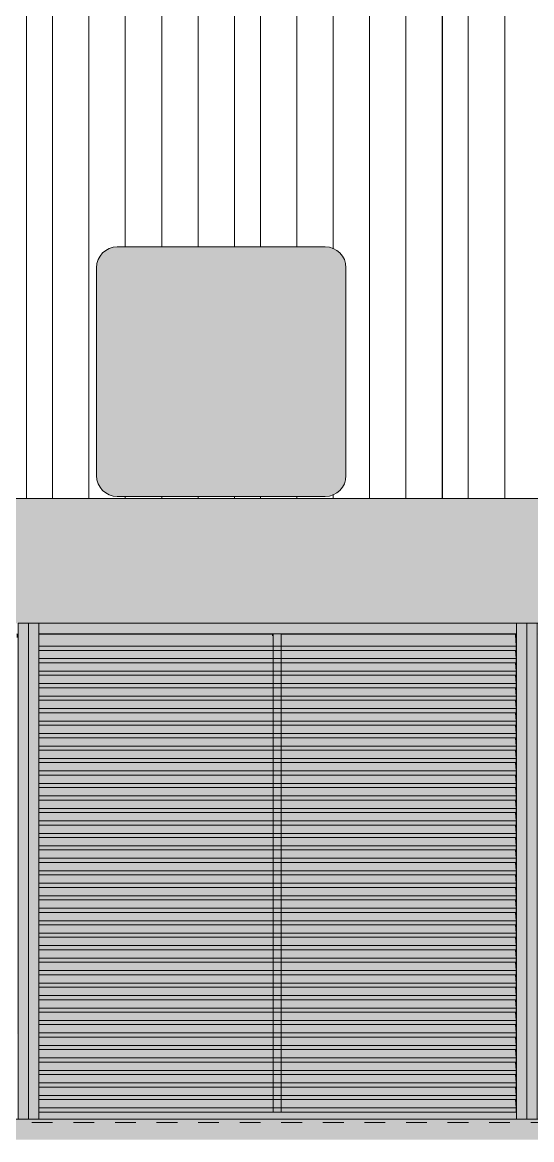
# Model space of a CAD drawing. Header units: metres. Extents: x 902 to 1205, y -4 to 36.
# Drawn here: x 1109.42 to 1111.87, y 5.16 to 10.53 of the extents above; entities that cross this region are included whole.
import ezdxf

# ---------------------------------------------------------------- set-up
doc = ezdxf.new("R2010")
doc.units = ezdxf.units.M
doc.linetypes.add('AEC_Center', pattern=[0.024, 0.012, -0.004, 0.004, -0.004])
for name, color, linetype, lineweight in [('A-DOOR', 31, 'Continuous', 5), ('A-FLOR', 192, 'Continuous', 5), ('A-FLOR-LEVL', 51, 'Continuous', 5), ('A-GENM', 13, 'Continuous', 5), ('A-GLAZ-CWMG', 51, 'Continuous', 5), ('A-WALL', 113, 'Continuous', 5), ('A-WALL-PATT', 111, 'Continuous', 5)]:
    doc.layers.add(name, color=color, linetype=linetype, lineweight=lineweight)

# ---------------------------------------------------------------- blocks, each defined once
blk = doc.blocks.new('Mechanical - Condensers - Mechanical - Condensers-1249279-North - Grids B')
at = {"layer": 'A-GENM'}
blk.add_hatch(color=256, dxfattribs=at).paths.add_polyline_path([(1604.1546, 8.25), (1605.1546, 8.25), (1605.1818, 8.254), (1605.2046, 8.2634), (1605.2253, 8.2793), (1605.2412, 8.3), (1605.2512, 8.3241), (1605.2546, 8.35), (1605.2546, 9.35), (1605.2512, 9.3759), (1605.2412, 9.4), (1605.2253, 9.4207), (1605.2046, 9.4366), (1605.1805, 9.4466), (1605.1546, 9.45), (1604.1546, 9.45), (1604.1287, 9.4466), (1604.1046, 9.4366), (1604.0839, 9.4207), (1604.068, 9.4), (1604.058, 9.3759), (1604.0546, 9.35), (1604.0546, 8.35), (1604.058, 8.3241), (1604.068, 8.3), (1604.0839, 8.2793), (1604.1046, 8.2634), (1604.1287, 8.2534)])
for p, q in [((1605.1546, 9.45), (1604.1546, 9.45)), ((1604.0546, 9.35), (1604.0546, 8.35)), ((1605.2546, 8.35), (1605.2546, 9.35)), ((1604.1546, 8.25), (1605.1546, 8.25))]:
    blk.add_line(p, q, dxfattribs=at)
for centre, start, end in [((1604.1546, 9.35), 90, 180), ((1605.1546, 9.35), 360, 90), ((1604.1546, 8.35), 180, 270), ((1605.1546, 8.35), 270, 360)]:
    blk.add_arc(centre, 0.1, start, end, dxfattribs=at)
blk = doc.blocks.new('Rectangular Mullion - 50x100mm-1447016-North - Grids B')
at = {"layer": 'A-GLAZ-CWMG'}
blk.add_hatch(color=256, dxfattribs=at).paths.add_polyline_path([(1610.9208, 5.255), (1610.9708, 5.255), (1610.9708, 7.64), (1610.9208, 7.64), (1610.9208, 5.5514)])
for p, q in [((1610.9208, 7.64), (1610.9708, 7.64)), ((1610.9208, 7.64), (1610.9208, 5.255)), ((1610.9708, 7.64), (1610.9708, 5.255))]:
    blk.add_line(p, q, dxfattribs=at)
blk = doc.blocks.new('Curtain_Wall_Louvre_DoubleDoor - Louvre Double Door-V125-North - Grids B')
at = {"layer": 'A-DOOR'}
h = blk.add_hatch(color=256, dxfattribs=at)
h.paths.add_polyline_path([(1603.777, 7.53), (1604.9036, 7.53), (1604.9012, 7.587), (1603.777, 7.587)])
h.paths.add_polyline_path([(1606.0726, 7.53), (1606.0702, 7.587), (1604.9436, 7.587), (1604.9436, 7.53), (1605.8008, 7.53)])
for points in [[(1604.9436, 5.29), (1604.9436, 7.59), (1604.9036, 7.59), (1604.9036, 5.29)], [(1605.2797, 7.51), (1606.0726, 7.51), (1606.0726, 7.53), (1603.777, 7.53), (1603.777, 7.51), (1604.2375, 7.51)], [(1605.2797, 7.45), (1606.0726, 7.45), (1606.0726, 7.47), (1603.777, 7.47), (1603.777, 7.45), (1604.2375, 7.45)], [(1605.2797, 7.39), (1606.0726, 7.39), (1606.0726, 7.41), (1603.777, 7.41), (1603.777, 7.39), (1604.2375, 7.39)], [(1605.2797, 7.33), (1606.0726, 7.33), (1606.0726, 7.35), (1603.777, 7.35), (1603.777, 7.33), (1604.2375, 7.33)], [(1605.2797, 7.27), (1606.0726, 7.27), (1606.0726, 7.29), (1603.777, 7.29), (1603.777, 7.27), (1604.2375, 7.27)], [(1605.2797, 7.21), (1606.0726, 7.21), (1606.0726, 7.23), (1603.777, 7.23), (1603.777, 7.21), (1604.2375, 7.21)], [(1605.2797, 7.15), (1606.0726, 7.15), (1606.0726, 7.17), (1603.777, 7.17), (1603.777, 7.15), (1604.2375, 7.15)], [(1605.2797, 7.09), (1606.0726, 7.09), (1606.0726, 7.11), (1603.777, 7.11), (1603.777, 7.09), (1604.2375, 7.09)], [(1605.2797, 7.03), (1606.0726, 7.03), (1606.0726, 7.05), (1603.777, 7.05), (1603.777, 7.03), (1604.2375, 7.03)], [(1605.2797, 6.97), (1606.0726, 6.97), (1606.0726, 6.99), (1603.777, 6.99), (1603.777, 6.97), (1604.2375, 6.97)], [(1605.2797, 6.91), (1606.0726, 6.91), (1606.0726, 6.93), (1603.777, 6.93), (1603.777, 6.91), (1604.2375, 6.91)], [(1605.2797, 6.85), (1606.0726, 6.85), (1606.0726, 6.87), (1603.777, 6.87), (1603.777, 6.85), (1604.2375, 6.85)], [(1605.2797, 6.79), (1606.0726, 6.79), (1606.0726, 6.81), (1603.777, 6.81), (1603.777, 6.79), (1604.2375, 6.79)], [(1605.2797, 6.73), (1606.0726, 6.73), (1606.0726, 6.75), (1603.777, 6.75), (1603.777, 6.73), (1604.2375, 6.73)], [(1605.2797, 6.67), (1606.0726, 6.67), (1606.0726, 6.69), (1603.777, 6.69), (1603.777, 6.67), (1604.2375, 6.67)], [(1605.2797, 6.61), (1606.0726, 6.61), (1606.0726, 6.63), (1603.777, 6.63), (1603.777, 6.61), (1604.2375, 6.61)], [(1605.2797, 6.55), (1606.0726, 6.55), (1606.0726, 6.57), (1603.777, 6.57), (1603.777, 6.55), (1604.2375, 6.55)], [(1605.2797, 6.49), (1606.0726, 6.49), (1606.0726, 6.51), (1603.777, 6.51), (1603.777, 6.49), (1604.2375, 6.49)], [(1605.2797, 6.43), (1606.0726, 6.43), (1606.0726, 6.45), (1603.777, 6.45), (1603.777, 6.43), (1604.2375, 6.43)], [(1605.2797, 6.37), (1606.0726, 6.37), (1606.0726, 6.39), (1603.777, 6.39), (1603.777, 6.37), (1604.2375, 6.37)], [(1605.2797, 6.31), (1606.0726, 6.31), (1606.0726, 6.33), (1603.777, 6.33), (1603.777, 6.31), (1604.2375, 6.31)], [(1605.2797, 6.25), (1606.0726, 6.25), (1606.0726, 6.27), (1603.777, 6.27), (1603.777, 6.25), (1604.2375, 6.25)], [(1605.2797, 6.19), (1606.0726, 6.19), (1606.0726, 6.21), (1603.777, 6.21), (1603.777, 6.19), (1604.2375, 6.19)], [(1605.2797, 6.13), (1606.0726, 6.13), (1606.0726, 6.15), (1603.777, 6.15), (1603.777, 6.13), (1604.2375, 6.13)], [(1605.2797, 6.07), (1606.0726, 6.07), (1606.0726, 6.09), (1603.777, 6.09), (1603.777, 6.07), (1604.2375, 6.07)], [(1605.2797, 6.01), (1606.0726, 6.01), (1606.0726, 6.03), (1603.777, 6.03), (1603.777, 6.01), (1604.2375, 6.01)], [(1605.2797, 5.95), (1606.0726, 5.95), (1606.0726, 5.97), (1603.777, 5.97), (1603.777, 5.95), (1604.2375, 5.95)], [(1605.2797, 5.89), (1606.0726, 5.89), (1606.0726, 5.91), (1603.777, 5.91), (1603.777, 5.89), (1604.2375, 5.89)], [(1605.2797, 5.83), (1606.0726, 5.83), (1606.0726, 5.85), (1603.777, 5.85), (1603.777, 5.83), (1604.2375, 5.83)], [(1605.2797, 5.77), (1606.0726, 5.77), (1606.0726, 5.79), (1603.777, 5.79), (1603.777, 5.77), (1604.2375, 5.77)], [(1605.2797, 5.71), (1606.0726, 5.71), (1606.0726, 5.73), (1603.777, 5.73), (1603.777, 5.71), (1604.2375, 5.71)], [(1605.2797, 5.65), (1606.0726, 5.65), (1606.0726, 5.67), (1603.777, 5.67), (1603.777, 5.65), (1604.2375, 5.65)], [(1605.2797, 5.59), (1606.0726, 5.59), (1606.0726, 5.61), (1603.777, 5.61), (1603.777, 5.59), (1604.2375, 5.59)], [(1605.2797, 5.53), (1606.0726, 5.53), (1606.0726, 5.55), (1603.777, 5.55), (1603.777, 5.53), (1604.2375, 5.53)], [(1605.2797, 5.47), (1606.0726, 5.47), (1606.0726, 5.49), (1603.777, 5.49), (1603.777, 5.47), (1604.2375, 5.47)], [(1605.2797, 5.41), (1606.0726, 5.41), (1606.0726, 5.43), (1603.777, 5.43), (1603.777, 5.41), (1604.2375, 5.41)], [(1605.2797, 5.35), (1606.0726, 5.35), (1606.0726, 5.37), (1603.777, 5.37), (1603.777, 5.35), (1604.2375, 5.35)], [(1605.2797, 5.29), (1606.0726, 5.29), (1606.0726, 5.31), (1603.777, 5.31), (1603.777, 5.29), (1604.2375, 5.29)]]:
    blk.add_hatch(color=256, dxfattribs=at).paths.add_polyline_path(points)
h = blk.add_hatch(color=256, dxfattribs=at)
h.paths.add_polyline_path([(1604.2375, 7.47), (1604.9036, 7.47), (1604.9019, 7.51), (1603.777, 7.51), (1603.777, 7.47)])
h.paths.add_polyline_path([(1606.0726, 7.47), (1606.0709, 7.51), (1604.9436, 7.51), (1604.9436, 7.47), (1605.8008, 7.47)])
h = blk.add_hatch(color=256, dxfattribs=at)
h.paths.add_polyline_path([(1604.2375, 7.41), (1604.9036, 7.41), (1604.9019, 7.45), (1603.777, 7.45), (1603.777, 7.41)])
h.paths.add_polyline_path([(1606.0726, 7.41), (1606.0709, 7.45), (1604.9436, 7.45), (1604.9436, 7.41), (1605.8008, 7.41)])
h = blk.add_hatch(color=256, dxfattribs=at)
h.paths.add_polyline_path([(1604.2375, 7.35), (1604.9036, 7.35), (1604.9019, 7.39), (1603.777, 7.39), (1603.777, 7.35)])
h.paths.add_polyline_path([(1604.9436, 7.35), (1606.0726, 7.35), (1606.0709, 7.39), (1604.9436, 7.39)])
h = blk.add_hatch(color=256, dxfattribs=at)
h.paths.add_polyline_path([(1604.2375, 7.29), (1604.9036, 7.29), (1604.9019, 7.33), (1603.777, 7.33), (1603.777, 7.29)])
h.paths.add_polyline_path([(1606.0726, 7.29), (1606.0709, 7.33), (1604.9436, 7.33), (1604.9436, 7.29), (1605.8008, 7.29)])
h = blk.add_hatch(color=256, dxfattribs=at)
h.paths.add_polyline_path([(1604.2375, 7.23), (1604.9036, 7.23), (1604.9019, 7.27), (1603.777, 7.27), (1603.777, 7.23)])
h.paths.add_polyline_path([(1606.0726, 7.23), (1606.0709, 7.27), (1604.9436, 7.27), (1604.9436, 7.23), (1605.8008, 7.23)])
h = blk.add_hatch(color=256, dxfattribs=at)
h.paths.add_polyline_path([(1604.2375, 7.17), (1604.9036, 7.17), (1604.9019, 7.21), (1603.777, 7.21), (1603.777, 7.17)])
h.paths.add_polyline_path([(1606.0726, 7.17), (1606.0709, 7.21), (1604.9436, 7.21), (1604.9436, 7.17), (1605.8008, 7.17)])
h = blk.add_hatch(color=256, dxfattribs=at)
h.paths.add_polyline_path([(1604.2375, 7.11), (1604.9036, 7.11), (1604.9019, 7.15), (1603.777, 7.15), (1603.777, 7.11)])
h.paths.add_polyline_path([(1606.0726, 7.11), (1606.0709, 7.15), (1604.9436, 7.15), (1604.9436, 7.11), (1605.8008, 7.11)])
h = blk.add_hatch(color=256, dxfattribs=at)
h.paths.add_polyline_path([(1606.0726, 7.05), (1606.0709, 7.09), (1604.9436, 7.09), (1604.9436, 7.05), (1605.8008, 7.05)])
h.paths.add_polyline_path([(1604.2375, 7.05), (1604.9036, 7.05), (1604.9019, 7.09), (1603.777, 7.09), (1603.777, 7.05)])
h = blk.add_hatch(color=256, dxfattribs=at)
h.paths.add_polyline_path([(1604.2375, 6.99), (1604.9036, 6.99), (1604.9019, 7.03), (1603.777, 7.03), (1603.777, 6.99)])
h.paths.add_polyline_path([(1606.0726, 6.99), (1606.0709, 7.03), (1604.9436, 7.03), (1604.9436, 6.99), (1605.8008, 6.99)])
h = blk.add_hatch(color=256, dxfattribs=at)
h.paths.add_polyline_path([(1604.2375, 6.93), (1604.9036, 6.93), (1604.9019, 6.97), (1603.777, 6.97), (1603.777, 6.93)])
h.paths.add_polyline_path([(1606.0726, 6.93), (1606.0709, 6.97), (1604.9436, 6.97), (1604.9436, 6.93), (1605.8008, 6.93)])
h = blk.add_hatch(color=256, dxfattribs=at)
h.paths.add_polyline_path([(1604.2375, 6.87), (1604.9036, 6.87), (1604.9019, 6.91), (1603.777, 6.91), (1603.777, 6.87)])
h.paths.add_polyline_path([(1606.0726, 6.87), (1606.0709, 6.91), (1604.9436, 6.91), (1604.9436, 6.87), (1605.8008, 6.87)])
h = blk.add_hatch(color=256, dxfattribs=at)
h.paths.add_polyline_path([(1604.2375, 6.81), (1604.9036, 6.81), (1604.9019, 6.85), (1603.777, 6.85), (1603.777, 6.81)])
h.paths.add_polyline_path([(1606.0726, 6.81), (1606.0709, 6.85), (1604.9436, 6.85), (1604.9436, 6.81), (1605.8008, 6.81)])
h = blk.add_hatch(color=256, dxfattribs=at)
h.paths.add_polyline_path([(1604.2375, 6.75), (1604.9036, 6.75), (1604.9019, 6.79), (1603.777, 6.79), (1603.777, 6.75)])
h.paths.add_polyline_path([(1604.9436, 6.75), (1606.0726, 6.75), (1606.0709, 6.79), (1604.9436, 6.79)])
h = blk.add_hatch(color=256, dxfattribs=at)
h.paths.add_polyline_path([(1604.2375, 6.69), (1604.9036, 6.69), (1604.9019, 6.73), (1603.777, 6.73), (1603.777, 6.69)])
h.paths.add_polyline_path([(1606.0726, 6.69), (1606.0709, 6.73), (1604.9436, 6.73), (1604.9436, 6.69), (1605.8008, 6.69)])
h = blk.add_hatch(color=256, dxfattribs=at)
h.paths.add_polyline_path([(1604.2375, 6.63), (1604.9036, 6.63), (1604.9019, 6.67), (1603.777, 6.67), (1603.777, 6.63)])
h.paths.add_polyline_path([(1606.0726, 6.63), (1606.0709, 6.67), (1604.9436, 6.67), (1604.9436, 6.63), (1605.8008, 6.63)])
h = blk.add_hatch(color=256, dxfattribs=at)
h.paths.add_polyline_path([(1604.2375, 6.57), (1604.9036, 6.57), (1604.9019, 6.61), (1603.777, 6.61), (1603.777, 6.57)])
h.paths.add_polyline_path([(1606.0726, 6.57), (1606.0709, 6.61), (1604.9436, 6.61), (1604.9436, 6.57), (1605.8008, 6.57)])
h = blk.add_hatch(color=256, dxfattribs=at)
h.paths.add_polyline_path([(1604.2375, 6.51), (1604.9036, 6.51), (1604.9019, 6.55), (1603.777, 6.55), (1603.777, 6.51)])
h.paths.add_polyline_path([(1606.0726, 6.51), (1606.0709, 6.55), (1604.9436, 6.55), (1604.9436, 6.51), (1605.8008, 6.51)])
h = blk.add_hatch(color=256, dxfattribs=at)
h.paths.add_polyline_path([(1603.777, 6.45), (1604.9036, 6.45), (1604.9019, 6.49), (1603.777, 6.49), (1603.777, 6.4523)])
h.paths.add_polyline_path([(1604.9436, 6.45), (1606.0725, 6.4523), (1606.0709, 6.49), (1604.9436, 6.49)])
h = blk.add_hatch(color=256, dxfattribs=at)
h.paths.add_polyline_path([(1604.2375, 6.39), (1604.9036, 6.39), (1604.9019, 6.43), (1603.777, 6.43), (1603.777, 6.39)])
h.paths.add_polyline_path([(1606.0726, 6.39), (1606.0709, 6.43), (1604.9436, 6.43), (1604.9436, 6.39), (1605.8008, 6.39)])
h = blk.add_hatch(color=256, dxfattribs=at)
h.paths.add_polyline_path([(1604.2375, 6.33), (1604.9036, 6.33), (1604.9019, 6.37), (1603.777, 6.37), (1603.777, 6.33)])
h.paths.add_polyline_path([(1606.0726, 6.33), (1606.0709, 6.37), (1604.9436, 6.37), (1604.9436, 6.33), (1605.8008, 6.33)])
h = blk.add_hatch(color=256, dxfattribs=at)
h.paths.add_polyline_path([(1604.2375, 6.27), (1604.9036, 6.27), (1604.9019, 6.31), (1603.777, 6.31), (1603.777, 6.27)])
h.paths.add_polyline_path([(1606.0726, 6.27), (1606.0709, 6.31), (1604.9436, 6.31), (1604.9436, 6.27), (1605.8008, 6.27)])
h = blk.add_hatch(color=256, dxfattribs=at)
h.paths.add_polyline_path([(1604.2375, 6.21), (1604.9036, 6.21), (1604.9019, 6.25), (1603.777, 6.25), (1603.777, 6.21)])
h.paths.add_polyline_path([(1606.0726, 6.21), (1606.0709, 6.25), (1604.9436, 6.25), (1604.9436, 6.21), (1605.8008, 6.21)])
h = blk.add_hatch(color=256, dxfattribs=at)
h.paths.add_polyline_path([(1604.2375, 6.15), (1604.9036, 6.15), (1604.9019, 6.19), (1603.777, 6.19), (1603.777, 6.15)])
h.paths.add_polyline_path([(1604.9436, 6.15), (1606.0725, 6.152), (1606.0709, 6.19), (1604.9436, 6.19)])
h = blk.add_hatch(color=256, dxfattribs=at)
h.paths.add_polyline_path([(1604.2375, 6.09), (1604.9036, 6.09), (1604.9019, 6.13), (1603.777, 6.13), (1603.777, 6.09)])
h.paths.add_polyline_path([(1606.0726, 6.09), (1606.0709, 6.13), (1604.9436, 6.13), (1604.9436, 6.09), (1605.8008, 6.09)])
h = blk.add_hatch(color=256, dxfattribs=at)
h.paths.add_polyline_path([(1604.2375, 6.03), (1604.9036, 6.03), (1604.9019, 6.07), (1603.777, 6.07), (1603.777, 6.03)])
h.paths.add_polyline_path([(1606.0726, 6.03), (1606.0709, 6.07), (1604.9436, 6.07), (1604.9436, 6.03), (1605.8008, 6.03)])
h = blk.add_hatch(color=256, dxfattribs=at)
h.paths.add_polyline_path([(1604.2375, 5.97), (1604.9036, 5.97), (1604.9019, 6.01), (1603.777, 6.01), (1603.777, 5.97)])
h.paths.add_polyline_path([(1606.0726, 5.97), (1606.0709, 6.01), (1604.9436, 6.01), (1604.9436, 5.97), (1605.8008, 5.97)])
h = blk.add_hatch(color=256, dxfattribs=at)
h.paths.add_polyline_path([(1604.2375, 5.91), (1604.9036, 5.91), (1604.9019, 5.95), (1603.777, 5.95), (1603.777, 5.91)])
h.paths.add_polyline_path([(1606.0726, 5.91), (1606.0709, 5.95), (1604.9436, 5.95), (1604.9436, 5.91), (1605.8008, 5.91)])
h = blk.add_hatch(color=256, dxfattribs=at)
h.paths.add_polyline_path([(1603.777, 5.85), (1604.9035, 5.8517), (1604.9019, 5.89), (1603.777, 5.89), (1603.777, 5.8517)])
h.paths.add_polyline_path([(1605.8008, 5.85), (1606.0725, 5.8517), (1606.0709, 5.89), (1604.9436, 5.89), (1604.9436, 5.85), (1605.2797, 5.85)])
h = blk.add_hatch(color=256, dxfattribs=at)
h.paths.add_polyline_path([(1604.2375, 5.79), (1604.9036, 5.79), (1604.9019, 5.83), (1603.777, 5.83), (1603.777, 5.79)])
h.paths.add_polyline_path([(1606.0726, 5.79), (1606.0709, 5.83), (1604.9436, 5.83), (1604.9436, 5.79), (1605.8008, 5.79)])
h = blk.add_hatch(color=256, dxfattribs=at)
h.paths.add_polyline_path([(1604.2375, 5.73), (1604.9036, 5.73), (1604.9019, 5.77), (1603.777, 5.77), (1603.777, 5.73)])
h.paths.add_polyline_path([(1606.0726, 5.73), (1606.0709, 5.77), (1604.9436, 5.77), (1604.9436, 5.73), (1605.8008, 5.73)])
h = blk.add_hatch(color=256, dxfattribs=at)
h.paths.add_polyline_path([(1604.2375, 5.67), (1604.9036, 5.67), (1604.9019, 5.71), (1603.777, 5.71), (1603.777, 5.67)])
h.paths.add_polyline_path([(1606.0726, 5.67), (1606.0709, 5.71), (1604.9436, 5.71), (1604.9436, 5.67), (1605.8008, 5.67)])
h = blk.add_hatch(color=256, dxfattribs=at)
h.paths.add_polyline_path([(1604.2375, 5.61), (1604.9036, 5.61), (1604.9019, 5.65), (1603.777, 5.65), (1603.777, 5.61)])
h.paths.add_polyline_path([(1606.0726, 5.61), (1606.0709, 5.65), (1604.9436, 5.65), (1604.9436, 5.61), (1605.8008, 5.61)])
h = blk.add_hatch(color=256, dxfattribs=at)
h.paths.add_polyline_path([(1604.2375, 5.55), (1604.9036, 5.55), (1604.9019, 5.59), (1603.777, 5.59), (1603.777, 5.55)])
h.paths.add_polyline_path([(1604.9436, 5.55), (1606.0725, 5.5514), (1606.0709, 5.59), (1604.9436, 5.59)])
h = blk.add_hatch(color=256, dxfattribs=at)
h.paths.add_polyline_path([(1604.2375, 5.49), (1604.9036, 5.49), (1604.9019, 5.53), (1603.777, 5.53), (1603.777, 5.49)])
h.paths.add_polyline_path([(1606.0726, 5.49), (1606.0709, 5.53), (1604.9436, 5.53), (1604.9436, 5.49), (1605.8008, 5.49)])
h = blk.add_hatch(color=256, dxfattribs=at)
h.paths.add_polyline_path([(1604.2375, 5.43), (1604.9036, 5.43), (1604.9019, 5.47), (1603.777, 5.47), (1603.777, 5.43)])
h.paths.add_polyline_path([(1606.0726, 5.43), (1606.0709, 5.47), (1604.9436, 5.47), (1604.9436, 5.43), (1605.8008, 5.43)])
h = blk.add_hatch(color=256, dxfattribs=at)
h.paths.add_polyline_path([(1604.2375, 5.37), (1604.9036, 5.37), (1604.9019, 5.41), (1603.777, 5.41), (1603.777, 5.37)])
h.paths.add_polyline_path([(1606.0726, 5.37), (1606.0709, 5.41), (1604.9436, 5.41), (1604.9436, 5.37), (1605.8008, 5.37)])
h = blk.add_hatch(color=256, dxfattribs=at)
h.paths.add_polyline_path([(1604.2375, 5.31), (1604.9036, 5.31), (1604.9019, 5.35), (1603.777, 5.35), (1603.777, 5.31)])
h.paths.add_polyline_path([(1606.0726, 5.31), (1606.0709, 5.35), (1604.9436, 5.35), (1604.9436, 5.31), (1605.8008, 5.31)])
for p, q in [((1603.777, 7.587), (1604.9012, 7.587)), ((1604.9015, 7.58), (1604.9015, 7.59)), ((1604.9036, 7.59), (1604.9036, 5.8517)), ((1604.9436, 7.59), (1604.9436, 5.8517)), ((1604.9436, 7.587), (1606.0702, 7.587)), ((1606.0702, 7.587), (1606.0726, 7.53)), ((1606.0726, 7.53), (1603.777, 7.53)), ((1606.0726, 7.53), (1606.0726, 7.51)), ((1603.777, 7.51), (1606.0726, 7.51)), ((1606.0726, 7.47), (1603.777, 7.47)), ((1606.0709, 7.51), (1606.0726, 7.47)), ((1606.0726, 7.47), (1606.0726, 7.45)), ((1603.777, 7.45), (1606.0726, 7.45)), ((1606.0709, 7.45), (1606.0726, 7.41)), ((1606.0726, 7.41), (1603.777, 7.41)), ((1603.777, 7.39), (1606.0726, 7.39)), ((1606.0709, 7.39), (1606.0726, 7.35)), ((1606.0726, 7.41), (1606.0726, 7.39)), ((1606.0726, 7.35), (1603.777, 7.35)), ((1603.777, 7.33), (1606.0726, 7.33)), ((1606.0709, 7.33), (1606.0726, 7.29)), ((1606.0726, 7.35), (1606.0726, 7.33)), ((1606.0726, 7.29), (1603.777, 7.29)), ((1603.777, 7.27), (1606.0726, 7.27)), ((1606.0709, 7.27), (1606.0726, 7.23)), ((1606.0726, 7.29), (1606.0726, 7.27)), ((1606.0726, 7.23), (1603.777, 7.23)), ((1603.777, 7.21), (1606.0726, 7.21)), ((1606.0709, 7.21), (1606.0726, 7.17)), ((1606.0726, 7.23), (1606.0726, 7.21)), ((1606.0726, 7.17), (1603.777, 7.17)), ((1603.777, 7.15), (1606.0726, 7.15)), ((1606.0709, 7.15), (1606.0726, 7.11)), ((1606.0726, 7.17), (1606.0726, 7.15)), ((1606.0726, 7.11), (1603.777, 7.11)), ((1606.0726, 7.11), (1606.0726, 7.09)), ((1603.777, 7.09), (1606.0726, 7.09)), ((1606.0726, 7.05), (1603.777, 7.05)), ((1606.0709, 7.09), (1606.0726, 7.05)), ((1606.0726, 7.05), (1606.0726, 7.03)), ((1603.777, 7.03), (1606.0726, 7.03)), ((1606.0726, 6.99), (1603.777, 6.99)), ((1606.0709, 7.03), (1606.0726, 6.99)), ((1606.0726, 6.99), (1606.0726, 6.97)), ((1603.777, 6.97), (1606.0726, 6.97)), ((1606.0709, 6.97), (1606.0726, 6.93)), ((1606.0726, 6.93), (1603.777, 6.93)), ((1603.777, 6.91), (1606.0726, 6.91)), ((1606.0709, 6.91), (1606.0726, 6.87)), ((1606.0726, 6.93), (1606.0726, 6.91)), ((1606.0726, 6.87), (1603.777, 6.87)), ((1603.777, 6.85), (1606.0726, 6.85)), ((1606.0709, 6.85), (1606.0726, 6.81)), ((1606.0726, 6.87), (1606.0726, 6.85)), ((1606.0726, 6.81), (1603.777, 6.81)), ((1603.777, 6.79), (1606.0726, 6.79)), ((1606.0709, 6.79), (1606.0726, 6.75)), ((1606.0726, 6.81), (1606.0726, 6.79)), ((1606.0726, 6.75), (1603.777, 6.75)), ((1603.777, 6.73), (1606.0726, 6.73)), ((1606.0709, 6.73), (1606.0726, 6.69)), ((1606.0726, 6.75), (1606.0726, 6.73)), ((1606.0726, 6.69), (1603.777, 6.69)), ((1603.777, 6.67), (1606.0726, 6.67)), ((1606.0709, 6.67), (1606.0726, 6.63)), ((1606.0726, 6.69), (1606.0726, 6.67)), ((1606.0726, 6.63), (1603.777, 6.63)), ((1603.777, 6.61), (1606.0726, 6.61)), ((1606.0709, 6.61), (1606.0726, 6.57)), ((1606.0726, 6.63), (1606.0726, 6.61)), ((1606.0726, 6.57), (1603.777, 6.57)), ((1606.0726, 6.57), (1606.0726, 6.55)), ((1603.777, 6.55), (1606.0726, 6.55)), ((1606.0726, 6.51), (1603.777, 6.51)), ((1606.0709, 6.55), (1606.0726, 6.51)), ((1606.0726, 6.51), (1606.0726, 6.49)), ((1603.777, 6.49), (1606.0726, 6.49)), ((1606.0726, 6.45), (1603.777, 6.45)), ((1606.0709, 6.49), (1606.0726, 6.45)), ((1606.0726, 6.45), (1606.0726, 6.43)), ((1603.777, 6.43), (1606.0726, 6.43)), ((1606.0709, 6.43), (1606.0726, 6.39)), ((1606.0726, 6.39), (1603.777, 6.39)), ((1603.777, 6.37), (1606.0726, 6.37)), ((1606.0709, 6.37), (1606.0726, 6.33)), ((1606.0726, 6.39), (1606.0726, 6.37)), ((1606.0726, 6.33), (1603.777, 6.33)), ((1603.777, 6.31), (1606.0726, 6.31)), ((1606.0709, 6.31), (1606.0726, 6.27)), ((1606.0726, 6.33), (1606.0726, 6.31)), ((1606.0726, 6.27), (1603.777, 6.27)), ((1603.777, 6.25), (1606.0726, 6.25)), ((1606.0709, 6.25), (1606.0726, 6.21)), ((1606.0726, 6.27), (1606.0726, 6.25)), ((1606.0726, 6.21), (1603.777, 6.21)), ((1603.777, 6.19), (1606.0726, 6.19)), ((1606.0709, 6.19), (1606.0726, 6.15)), ((1606.0726, 6.21), (1606.0726, 6.19)), ((1606.0726, 6.15), (1603.777, 6.15)), ((1603.777, 6.13), (1606.0726, 6.13)), ((1606.0709, 6.13), (1606.0726, 6.09)), ((1606.0726, 6.15), (1606.0726, 6.13)), ((1606.0726, 6.09), (1603.777, 6.09)), ((1606.0726, 6.09), (1606.0726, 6.07)), ((1603.777, 6.07), (1606.0726, 6.07)), ((1606.0726, 6.03), (1603.777, 6.03)), ((1606.0709, 6.07), (1606.0726, 6.03)), ((1606.0726, 6.03), (1606.0726, 6.01)), ((1603.777, 6.01), (1606.0726, 6.01)), ((1606.0726, 5.97), (1603.777, 5.97)), ((1606.0709, 6.01), (1606.0726, 5.97)), ((1606.0726, 5.97), (1606.0726, 5.95)), ((1603.777, 5.95), (1606.0726, 5.95)), ((1606.0709, 5.95), (1606.0726, 5.91)), ((1606.0726, 5.91), (1603.777, 5.91)), ((1603.777, 5.89), (1606.0726, 5.89)), ((1606.0709, 5.89), (1606.0726, 5.85)), ((1606.0726, 5.91), (1606.0726, 5.89)), ((1606.0726, 5.85), (1603.777, 5.85)), ((1603.777, 5.83), (1606.0726, 5.83)), ((1604.9036, 5.85), (1604.9036, 5.29)), ((1604.9436, 5.85), (1604.9436, 5.29)), ((1606.0709, 5.83), (1606.0726, 5.79)), ((1606.0726, 5.85), (1606.0726, 5.83)), ((1606.0726, 5.79), (1603.777, 5.79)), ((1603.777, 5.77), (1606.0726, 5.77)), ((1606.0709, 5.77), (1606.0726, 5.73)), ((1606.0726, 5.79), (1606.0726, 5.77)), ((1606.0726, 5.73), (1603.777, 5.73)), ((1603.777, 5.71), (1606.0726, 5.71)), ((1606.0709, 5.71), (1606.0726, 5.67)), ((1606.0726, 5.73), (1606.0726, 5.71)), ((1606.0726, 5.67), (1603.777, 5.67)), ((1603.777, 5.65), (1606.0726, 5.65)), ((1606.0709, 5.65), (1606.0726, 5.61)), ((1606.0726, 5.67), (1606.0726, 5.65)), ((1606.0726, 5.61), (1603.777, 5.61)), ((1603.777, 5.59), (1606.0726, 5.59)), ((1606.0709, 5.59), (1606.0726, 5.55)), ((1606.0726, 5.61), (1606.0726, 5.59)), ((1606.0726, 5.55), (1603.777, 5.55)), ((1606.0726, 5.55), (1606.0726, 5.53)), ((1603.777, 5.53), (1606.0726, 5.53)), ((1606.0726, 5.49), (1603.777, 5.49)), ((1606.0709, 5.53), (1606.0726, 5.49)), ((1606.0726, 5.49), (1606.0726, 5.47)), ((1603.777, 5.47), (1606.0726, 5.47)), ((1606.0726, 5.43), (1603.777, 5.43)), ((1606.0709, 5.47), (1606.0726, 5.43)), ((1606.0726, 5.43), (1606.0726, 5.41)), ((1603.777, 5.41), (1606.0726, 5.41)), ((1606.0709, 5.41), (1606.0726, 5.37)), ((1606.0726, 5.37), (1603.777, 5.37)), ((1603.777, 5.35), (1606.0726, 5.35)), ((1606.0709, 5.35), (1606.0726, 5.31)), ((1606.0726, 5.37), (1606.0726, 5.35)), ((1606.0726, 5.31), (1603.777, 5.31)), ((1606.0726, 5.31), (1606.0726, 5.29))]:
    blk.add_line(p, q, dxfattribs=at)
blk = doc.blocks.new('Rectangular Mullion - 50x100mm-3471309-North - Grids B')
at = {"layer": 'A-GLAZ-CWMG'}
blk.add_hatch(color=256, dxfattribs=at).paths.add_polyline_path([(1611.5328, 7.59), (1613.2688, 7.59), (1613.2688, 7.64), (1610.9708, 7.64), (1610.9708, 7.59), (1611.2722, 7.59)])
for p, q in [((1610.9708, 7.59), (1610.9708, 7.64)), ((1613.2688, 7.64), (1610.9708, 7.64)), ((1613.2688, 7.64), (1613.2688, 7.59)), ((1613.2688, 7.59), (1610.9708, 7.59))]:
    blk.add_line(p, q, dxfattribs=at)
blk = doc.blocks.new('Rectangular Mullion - 50x100mm-3471310-North - Grids B')
at = {"layer": 'A-GLAZ-CWMG'}
blk.add_hatch(color=256, dxfattribs=at).paths.add_polyline_path([(1613.096, 5.255), (1613.2688, 5.255), (1613.2688, 5.29), (1610.9708, 5.29), (1610.9708, 5.255), (1612.8355, 5.255)])
for p, q in [((1610.9708, 5.255), (1610.9708, 5.29)), ((1610.9708, 5.29), (1613.2688, 5.29)), ((1613.2688, 5.29), (1613.2688, 5.255))]:
    blk.add_line(p, q, dxfattribs=at)
blk = doc.blocks.new('Rectangular Mullion - 50x100mm-1425435-North - Grids B')
at = {"layer": 'A-GLAZ-CWMG'}
for points in [[(1613.3169, 5.255), (1613.3187, 5.255), (1613.3187, 7.64), (1613.2688, 7.64), (1613.2688, 5.255)], [(1613.2688, 5.29), (1613.2688, 7.59), (1613.2646, 7.59), (1613.2664, 5.29)]]:
    blk.add_hatch(color=256, dxfattribs=at).paths.add_polyline_path(points)
for p, q in [((1613.2688, 7.64), (1613.3187, 7.64)), ((1613.2688, 5.255), (1613.2688, 7.64)), ((1613.3187, 5.255), (1613.3187, 7.64)), ((1613.2646, 7.5719), (1613.2646, 7.59))]:
    blk.add_line(p, q, dxfattribs=at)

msp = doc.modelspace()

# ---------------------------------------------------------------- hatches: boundary and pattern name
at = {"layer": 'A-FLOR'}
msp.add_hatch(color=256, dxfattribs=at).paths.add_polyline_path([(1114.1239, 5.1571), (1122.2122, 5.1571), (1122.2122, 5.255), (1106.7149, 5.255), (1106.7149, 5.1571), (1113.0817, 5.1571)])
at = {"layer": 'A-WALL-PATT'}
h = msp.add_hatch(dxfattribs=at)
h.set_pattern_fill('FP_146', color=256, style=0, pattern_type=2)
h.set_pattern_definition([(90, (1109.43562, 7.64), (-0.175, 1e-17), [])])
h.paths.add_polyline_path([(1108.6524, 8.24), (1109.4359, 8.24), (1109.4359, 15.6883), (1108.4359, 15.6883), (1108.4359, 8.24)])
h.paths.add_polyline_path([(1108.4359, 15.8437), (1109.4359, 15.8437), (1109.4359, 15.8816), (1108.4359, 15.8816)])
h = msp.add_hatch(dxfattribs=at)
h.set_pattern_fill('FP_147', color=256, style=0, pattern_type=2)
h.set_pattern_definition([(90, (1110.43562, 7.64), (-0.175, 1e-17), [])])
h.paths.add_polyline_path([(1110.4359, 8.24), (1110.4359, 8.25), (1109.8722, 8.25), (1109.845, 8.254), (1109.8222, 8.2634), (1109.8015, 8.2793), (1109.7856, 8.3), (1109.7756, 8.3241), (1109.7722, 8.35), (1109.7722, 9.35), (1109.7756, 9.3759), (1109.7856, 9.4), (1109.8015, 9.4207), (1109.8222, 9.4366), (1109.8463, 9.4466), (1109.8722, 9.45), (1110.4359, 9.45), (1110.4359, 15.6883), (1109.4359, 15.6883), (1109.4359, 8.24), (1109.9551, 8.24)])
h.paths.add_polyline_path([(1109.4359, 15.8437), (1110.4359, 15.8437), (1110.4359, 15.8816), (1109.4359, 15.8816)])
h = msp.add_hatch(dxfattribs=at)
h.set_pattern_fill('FP_148', color=256, style=0, pattern_type=2)
h.set_pattern_definition([(90, (1111.43562, 7.64), (-0.175, 1e-17), [])])
h.paths.add_polyline_path([(1110.4359, 8.24), (1111.4359, 8.24), (1111.4359, 15.6883), (1110.4359, 15.6883), (1110.4359, 9.45), (1110.8722, 9.45), (1110.8981, 9.4466), (1110.9222, 9.4366), (1110.9429, 9.4207), (1110.9588, 9.4), (1110.9688, 9.3759), (1110.9722, 9.35), (1110.9722, 8.35), (1110.9688, 8.3241), (1110.9588, 8.3), (1110.9429, 8.2793), (1110.9222, 8.2634), (1110.8981, 8.2534), (1110.8722, 8.25), (1110.4359, 8.25)])
h.paths.add_polyline_path([(1111.4359, 15.8437), (1111.4359, 15.8816), (1110.4359, 15.8816), (1110.4359, 15.8437)])
h = msp.add_hatch(dxfattribs=at)
h.set_pattern_fill('FP_149', color=256, style=0, pattern_type=2)
h.set_pattern_definition([(90, (1112.43562, 7.64), (-0.175, 1e-17), [])])
h.paths.add_polyline_path([(1111.4359, 8.24), (1112.4359, 8.24), (1112.4359, 15.6883), (1111.4359, 15.6883), (1111.4359, 8.254)])
h.paths.add_polyline_path([(1112.4359, 15.8437), (1112.4359, 15.8816), (1111.4359, 15.8816), (1111.4359, 15.8437), (1112.0395, 15.8437)])
h = msp.add_hatch(color=256, dxfattribs=at)
h.paths.add_polyline_path([(1081.2859, 5.1571), (1087.2684, 5.1571), (1087.2684, 6.44), (1081.2859, 6.44), (1081.2859, 5.2511)])
h.paths.add_polyline_path([(1122.8437, 5.1571), (1124.3666, 5.1625), (1124.3666, 5.24), (1122.7878, 5.24), (1122.7878, 5.1571)])
h.paths.add_polyline_path([(1122.4613, 5.1571), (1122.6406, 5.1571), (1122.6406, 5.24), (1122.2792, 5.24), (1122.2792, 8.24), (1118.8034, 8.24), (1118.8034, 7.64), (1119.0364, 7.64), (1119.0364, 7.6066), (1121.9909, 7.6066), (1122.0474, 7.55), (1122.0453, 7.5479), (1119.0368, 7.55), (1119.0367, 7.5466), (1121.9909, 7.5466), (1122.0474, 7.49), (1122.0453, 7.4879), (1121.9909, 7.4866), (1122.0474, 7.43), (1122.0453, 7.4279), (1121.9909, 7.4266), (1122.0474, 7.37), (1122.0453, 7.3679), (1121.9909, 7.3666), (1122.0474, 7.31), (1122.0453, 7.3079), (1121.9909, 7.3066), (1122.0474, 7.25), (1122.0453, 7.2479), (1121.9909, 7.2466), (1122.0474, 7.19), (1122.0453, 7.1879), (1121.9909, 7.1866), (1122.0474, 7.13), (1122.0453, 7.1279), (1121.9909, 7.1266), (1122.0474, 7.07), (1122.0453, 7.0679), (1121.9909, 7.0666), (1122.0474, 7.01), (1122.0453, 7.0079), (1121.9909, 7.0066), (1122.0474, 6.95), (1122.0453, 6.9479), (1121.9909, 6.9466), (1122.0474, 6.89), (1122.0453, 6.8879), (1121.9909, 6.8866), (1122.0474, 6.83), (1122.0453, 6.8279), (1121.9909, 6.8266), (1122.0474, 6.77), (1122.0453, 6.7679), (1121.9909, 6.7666), (1122.0474, 6.71), (1122.0453, 6.7079), (1121.9909, 6.7066), (1122.0474, 6.65), (1122.0453, 6.6479), (1121.9909, 6.6466), (1122.0474, 6.59), (1122.0453, 6.5879), (1121.9909, 6.5866), (1122.0474, 6.53), (1122.0453, 6.5279), (1121.9909, 6.5266), (1122.0474, 6.47), (1122.0453, 6.4679), (1121.9909, 6.4666), (1122.0474, 6.41), (1122.0453, 6.4079), (1121.9909, 6.4066), (1122.0474, 6.35), (1122.0453, 6.3479), (1121.9909, 6.3466), (1122.0474, 6.29), (1122.0453, 6.2879), (1121.9909, 6.2866), (1122.0474, 6.23), (1122.0453, 6.2279), (1121.9909, 6.2266), (1122.0474, 6.17), (1122.0453, 6.1679), (1121.9909, 6.1666), (1122.0474, 6.11), (1122.0453, 6.1079), (1121.9909, 6.1066), (1122.0474, 6.05), (1122.0453, 6.0479), (1121.9909, 6.0466), (1122.0474, 5.99), (1122.0453, 5.9879), (1121.9909, 5.9866), (1122.0474, 5.93), (1122.0453, 5.9279), (1121.9909, 5.9266), (1122.0474, 5.87), (1122.0453, 5.8679), (1121.9909, 5.8666), (1122.0474, 5.81), (1122.0453, 5.8079), (1121.9909, 5.8066), (1122.0474, 5.75), (1122.0453, 5.7479), (1121.9909, 5.7466), (1122.0474, 5.69), (1122.0453, 5.6879), (1121.9909, 5.6866), (1122.0474, 5.63), (1122.0453, 5.6279), (1121.9909, 5.6266), (1122.0474, 5.57), (1122.0453, 5.5679), (1121.9909, 5.5666), (1122.0474, 5.51), (1122.0453, 5.5079), (1121.9909, 5.5066), (1122.0474, 5.45), (1122.0453, 5.4479), (1121.9909, 5.4466), (1122.0474, 5.39), (1122.0453, 5.3879), (1121.9909, 5.3866), (1122.0474, 5.33), (1122.0453, 5.3279), (1121.9909, 5.3266), (1122.0474, 5.27), (1122.0453, 5.2679), (1119.6065, 5.2679), (1119.6065, 5.255), (1122.2122, 5.255), (1122.2122, 5.1571), (1122.2792, 5.1571)])
h.paths.add_polyline_path([(1097.7096, 5.1571), (1097.7122, 5.1571), (1097.7124, 6), (1097.7684, 6), (1097.7684, 8.24), (1087.3034, 8.24), (1087.3034, 5.1571), (1097.4883, 5.1571)])
h.paths.add_polyline_path([(1171.3448, 5.1571), (1171.4359, 5.1571), (1171.4359, 8.24), (1171.3384, 8.24), (1171.3384, 5.1571)])
h.paths.add_polyline_path([(1171.2859, 5.1571), (1171.3034, 5.1571), (1171.3034, 8.24), (1159.7259, 8.24), (1159.7259, 5.24), (1158.0871, 5.24), (1158.0871, 5.2304), (1159.7365, 5.2304), (1159.7365, 5.235), (1159.9963, 5.233), (1168.3171, 5.1571), (1171.183, 5.1571)])
h.paths.add_polyline_path([(1124.5138, 5.163), (1126.0001, 5.17), (1126.0001, 5.24), (1124.5138, 5.24), (1124.5138, 5.17)])
h.paths.add_polyline_path([(1126.1473, 5.1688), (1129.2684, 5.1798), (1129.2684, 8.24), (1127.2792, 8.24), (1127.2792, 5.24), (1126.1473, 5.24), (1126.1473, 5.17)])
h.paths.add_polyline_path([(1153.3859, 5.17), (1154.7259, 5.235), (1154.7365, 5.235), (1154.7365, 5.2304), (1154.7854, 5.2304), (1154.7854, 5.24), (1154.7259, 5.24), (1154.7259, 8.24), (1150.3034, 8.24), (1150.3034, 5.2004), (1153.2794, 5.1711)])
h.paths.add_polyline_path([(1129.3034, 5.1799), (1139.7684, 5.2169), (1139.7684, 8.24), (1129.3034, 8.24), (1129.3034, 5.24)])
h.paths.add_polyline_path([(1150.2684, 5.2007), (1150.2684, 8.24), (1139.8034, 8.24), (1139.8034, 5.2171), (1146.286, 5.24), (1150.079, 5.2026)])
h.paths.add_polyline_path([(1156.3611, 5.2304), (1157.939, 5.2304), (1157.939, 5.24), (1156.3611, 5.24)])
h.paths.add_polyline_path([(1156.213, 5.2304), (1156.213, 5.24), (1154.9335, 5.24), (1154.9335, 5.2304), (1156.0715, 5.2304)])
h.paths.add_polyline_path([(1094.2982, 5.24), (1092.4222, 5.24), (1092.4222, 7.64), (1094.3082, 7.64), (1094.3062, 5.24)])
h.paths.add_polyline_path([(1132.2694, 5.24), (1130.3934, 5.24), (1130.3934, 7.64), (1132.2794, 7.64), (1132.2774, 5.24)])
h.paths.add_polyline_path([(1081.591, 5.24), (1081.5286, 5.24), (1081.5298, 6.14), (1081.6768, 6.14), (1081.6768, 5.24), (1081.6056, 5.24)])
h.paths.add_polyline_path([(1163.3214, 5.24), (1163.2459, 5.24), (1163.2459, 5.9258), (1162.9559, 5.9278), (1162.9559, 6.0458), (1163.6559, 6.0437), (1163.6559, 5.9258), (1163.3659, 5.9258), (1163.3638, 5.24), (1163.3359, 5.24)])
h.paths.add_polyline_path([(1089.5774, 5.24), (1089.5019, 5.24), (1089.5019, 5.9258), (1089.2119, 5.9278), (1089.2119, 6.0458), (1089.9119, 6.0437), (1089.9119, 5.9258), (1089.6219, 5.9258), (1089.6199, 5.24), (1089.5919, 5.24)])
h.paths.add_polyline_path([(1153.2594, 5.24), (1151.3934, 5.24), (1151.3934, 7.64), (1153.2794, 7.64), (1153.2774, 5.24), (1153.2644, 5.24)])
h.paths.add_polyline_path([(1102.2585, 5.255), (1102.2585, 5.2679), (1097.9614, 5.27), (1098.0191, 5.3266), (1097.9636, 5.3279), (1097.9614, 5.33), (1098.0191, 5.3866), (1097.9636, 5.3879), (1097.9614, 5.39), (1098.0191, 5.4466), (1097.9636, 5.4479), (1097.9614, 5.45), (1098.0191, 5.5066), (1097.9636, 5.5079), (1097.9614, 5.51), (1098.0191, 5.5666), (1097.9636, 5.5679), (1097.9614, 5.57), (1098.0191, 5.6266), (1097.9636, 5.6279), (1097.9614, 5.63), (1098.0191, 5.6866), (1097.9636, 5.6879), (1097.9614, 5.69), (1098.0191, 5.7466), (1097.9636, 5.7479), (1097.9614, 5.75), (1098.0191, 5.8066), (1097.9636, 5.8079), (1097.9614, 5.81), (1098.0191, 5.8666), (1097.9636, 5.8679), (1097.9614, 5.87), (1098.0191, 5.9266), (1097.9636, 5.9279), (1097.9614, 5.93), (1098.0191, 5.9866), (1097.9636, 5.9879), (1097.9614, 5.99), (1098.0191, 6.0466), (1097.9636, 6.0479), (1097.9614, 6.05), (1098.0191, 6.1066), (1097.9636, 6.1079), (1097.9614, 6.11), (1098.0191, 6.1666), (1097.9636, 6.1679), (1097.9614, 6.17), (1098.0191, 6.2266), (1097.9636, 6.2279), (1097.9614, 6.23), (1098.0191, 6.2866), (1097.9636, 6.2879), (1097.9614, 6.29), (1098.0191, 6.3466), (1097.9636, 6.3479), (1097.9614, 6.35), (1098.0191, 6.4066), (1097.9636, 6.4079), (1097.9614, 6.41), (1098.0191, 6.4666), (1097.9636, 6.4679), (1097.9614, 6.47), (1098.0191, 6.5266), (1097.9636, 6.5279), (1097.9614, 6.53), (1098.0191, 6.5866), (1097.9636, 6.5879), (1097.9614, 6.59), (1098.0191, 6.6466), (1097.9636, 6.6479), (1097.9614, 6.65), (1098.0191, 6.7066), (1097.9636, 6.7079), (1097.9614, 6.71), (1098.0191, 6.7666), (1097.9636, 6.7679), (1097.9614, 6.77), (1098.0191, 6.8266), (1097.9636, 6.8279), (1097.9614, 6.83), (1098.0191, 6.8866), (1097.9636, 6.8879), (1097.9614, 6.89), (1098.0191, 6.9466), (1097.9636, 6.9479), (1097.9614, 6.95), (1098.0191, 7.0066), (1097.9636, 7.0079), (1097.9614, 7.01), (1098.0191, 7.0666), (1097.9636, 7.0679), (1097.9614, 7.07), (1098.0191, 7.1266), (1097.9636, 7.1279), (1097.9614, 7.13), (1098.0191, 7.1866), (1097.9636, 7.1879), (1097.9614, 7.19), (1098.0191, 7.2466), (1097.9636, 7.2479), (1097.9614, 7.25), (1098.0191, 7.3066), (1097.9636, 7.3079), (1097.9614, 7.31), (1098.0191, 7.3666), (1097.9636, 7.3679), (1097.9614, 7.37), (1098.0191, 7.4266), (1097.9636, 7.4279), (1097.9614, 7.43), (1098.0191, 7.4866), (1097.9636, 7.4879), (1097.9614, 7.49), (1098.0191, 7.5466), (1097.9636, 7.5479), (1097.9614, 7.55), (1098.0191, 7.6066), (1107.0426, 7.6066), (1107.0426, 7.64), (1108.2684, 7.64), (1108.2684, 8.24), (1097.8034, 8.24), (1097.8034, 6), (1097.8595, 6), (1097.8595, 5.255), (1102.1388, 5.255)])
h.paths.add_polyline_path([(1106.8286, 5.255), (1106.8565, 5.255), (1106.8565, 5.2679), (1105.7582, 5.2679), (1105.7582, 5.255), (1106.7149, 5.255)])
h.paths.add_polyline_path([(1106.8565, 5.4466), (1106.8565, 5.4479), (1106.8286, 5.4466)])
h.paths.add_polyline_path([(1106.8565, 5.5666), (1106.8565, 5.5679), (1106.8286, 5.5666)])
h.paths.add_polyline_path([(1106.8565, 7.3666), (1106.8565, 7.3679), (1106.8286, 7.3666)])
h.paths.add_polyline_path([(1106.8565, 7.4266), (1106.8565, 7.4279), (1106.8286, 7.4266)])
h.paths.add_polyline_path([(1118.9822, 7.5719), (1118.9822, 7.59), (1118.8034, 7.59), (1118.8034, 7.587), (1118.9816, 7.587)])
h.paths.add_polyline_path([(1116.5843, 7.5719), (1116.5843, 7.59), (1115.457, 7.59), (1115.457, 7.587), (1116.5837, 7.587)])
h.paths.add_polyline_path([(1109.3905, 7.5719), (1109.3905, 7.59), (1108.3034, 7.59), (1108.3034, 7.587), (1109.3899, 7.587)])
h.paths.add_polyline_path([(1114.1864, 7.5719), (1114.1864, 7.59), (1113.0591, 7.59), (1113.0591, 7.587), (1114.1858, 7.587)])
h.paths.add_polyline_path([(1111.7885, 7.5719), (1111.7885, 7.59), (1110.6612, 7.59), (1110.6612, 7.587), (1111.7878, 7.587)])
h.paths.add_polyline_path([(1107.0967, 7.587), (1108.2212, 7.587), (1108.2212, 7.59), (1107.0967, 7.59)])
h.paths.add_polyline_path([(1108.2633, 7.587), (1108.2684, 7.587), (1108.2684, 7.59), (1108.2633, 7.59)])
h.paths.add_polyline_path([(1116.7293, 7.587), (1117.8129, 7.587), (1117.8129, 7.59), (1116.6884, 7.59), (1116.6884, 7.587)])
h.paths.add_polyline_path([(1114.7065, 7.587), (1115.415, 7.587), (1115.415, 7.59), (1114.2905, 7.59), (1114.2905, 7.587), (1114.6449, 7.587)])
h.paths.add_polyline_path([(1117.855, 7.587), (1118.7684, 7.587), (1118.7684, 7.59), (1117.855, 7.59)])
h.paths.add_polyline_path([(1109.9551, 7.587), (1110.6191, 7.587), (1110.6191, 7.59), (1109.4946, 7.59), (1109.4946, 7.587)])
h.paths.add_polyline_path([(1113.0171, 7.587), (1113.0171, 7.59), (1111.8925, 7.59), (1111.8925, 7.587), (1112.5606, 7.587)])
h.paths.add_polyline_path([(1109.4446, 7.64), (1118.7684, 7.64), (1118.7684, 8.24), (1108.3034, 8.24), (1108.3034, 7.64), (1109.4405, 7.64)])

# ---------------------------------------------------------------- linework, layer by layer
at = {"layer": 'A-FLOR'}
msp.add_line((1097.7859, 5.255), (1122.2122, 5.255), dxfattribs=at)
at = {"layer": 'A-FLOR-LEVL', "linetype": 'AEC_Center'}
for p, q in [((1063.6611, 7.64), (1204.7071, 7.64)), ((1063.6611, 5.24), (1204.7071, 5.24))]:
    msp.add_line(p, q, dxfattribs=at)
at = {"layer": 'A-WALL'}
for p, q in [((1109.4359, 8.24), (1109.4359, 15.6883)), ((1110.4359, 9.45), (1110.4359, 15.6883)), ((1111.4359, 8.24), (1111.4359, 15.6883)), ((1107.4359, 8.24), (1117.4359, 8.24)), ((1110.4359, 8.24), (1110.4359, 8.25))]:
    msp.add_line(p, q, dxfattribs=at)

# ---------------------------------------------------------------- block references
at = {"layer": 'A-DOOR'}
msp.add_blockref('Curtain_Wall_Louvre_DoubleDoor - Louvre Double Door-V125-North - Grids B', (-494.2824, 0), dxfattribs=at)
at = {"layer": 'A-GENM'}
msp.add_blockref('Mechanical - Condensers - Mechanical - Condensers-1249279-North - Grids B', (-494.2824, 0), dxfattribs=at)
at = {"layer": 'A-GLAZ-CWMG'}
for name, p in [('Rectangular Mullion - 50x100mm-1425435-North - Grids B', (-503.8741, 0)), ('Rectangular Mullion - 50x100mm-1447016-North - Grids B', (-501.4762, 0)), ('Rectangular Mullion - 50x100mm-3471309-North - Grids B', (-501.4762, 0)), ('Rectangular Mullion - 50x100mm-1425435-North - Grids B', (-501.4762, 0)), ('Rectangular Mullion - 50x100mm-1447016-North - Grids B', (-499.0782, 0)), ('Rectangular Mullion - 50x100mm-3471310-North - Grids B', (-501.4762, 0))]:
    msp.add_blockref(name, p, dxfattribs=at)

doc.saveas('drawing.dxf')
